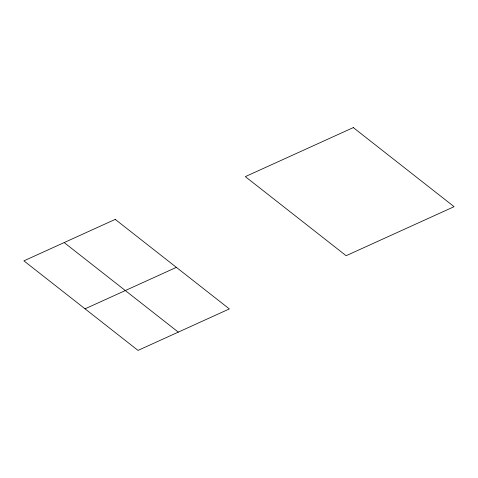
<?xml version="1.0" encoding="UTF-8"?>
<svg xmlns="http://www.w3.org/2000/svg" width="478" height="478" viewBox="0 0 478 478"><rect width="100%" height="100%" fill="white"/><g stroke="black" fill="none" stroke-linecap="round" stroke-linejoin="round"><path stroke-width="0.72" d="M85.048 308.836L176.376 267.363M64.172 242.573L178.294 332.12M115.234 219.384L23.9 260.857L138.028 350.404L229.356 308.931L115.234 219.384M353.308 127.596L245.328 176.627L346.12 255.706L454.1 206.681L353.308 127.596"/></g></svg>
